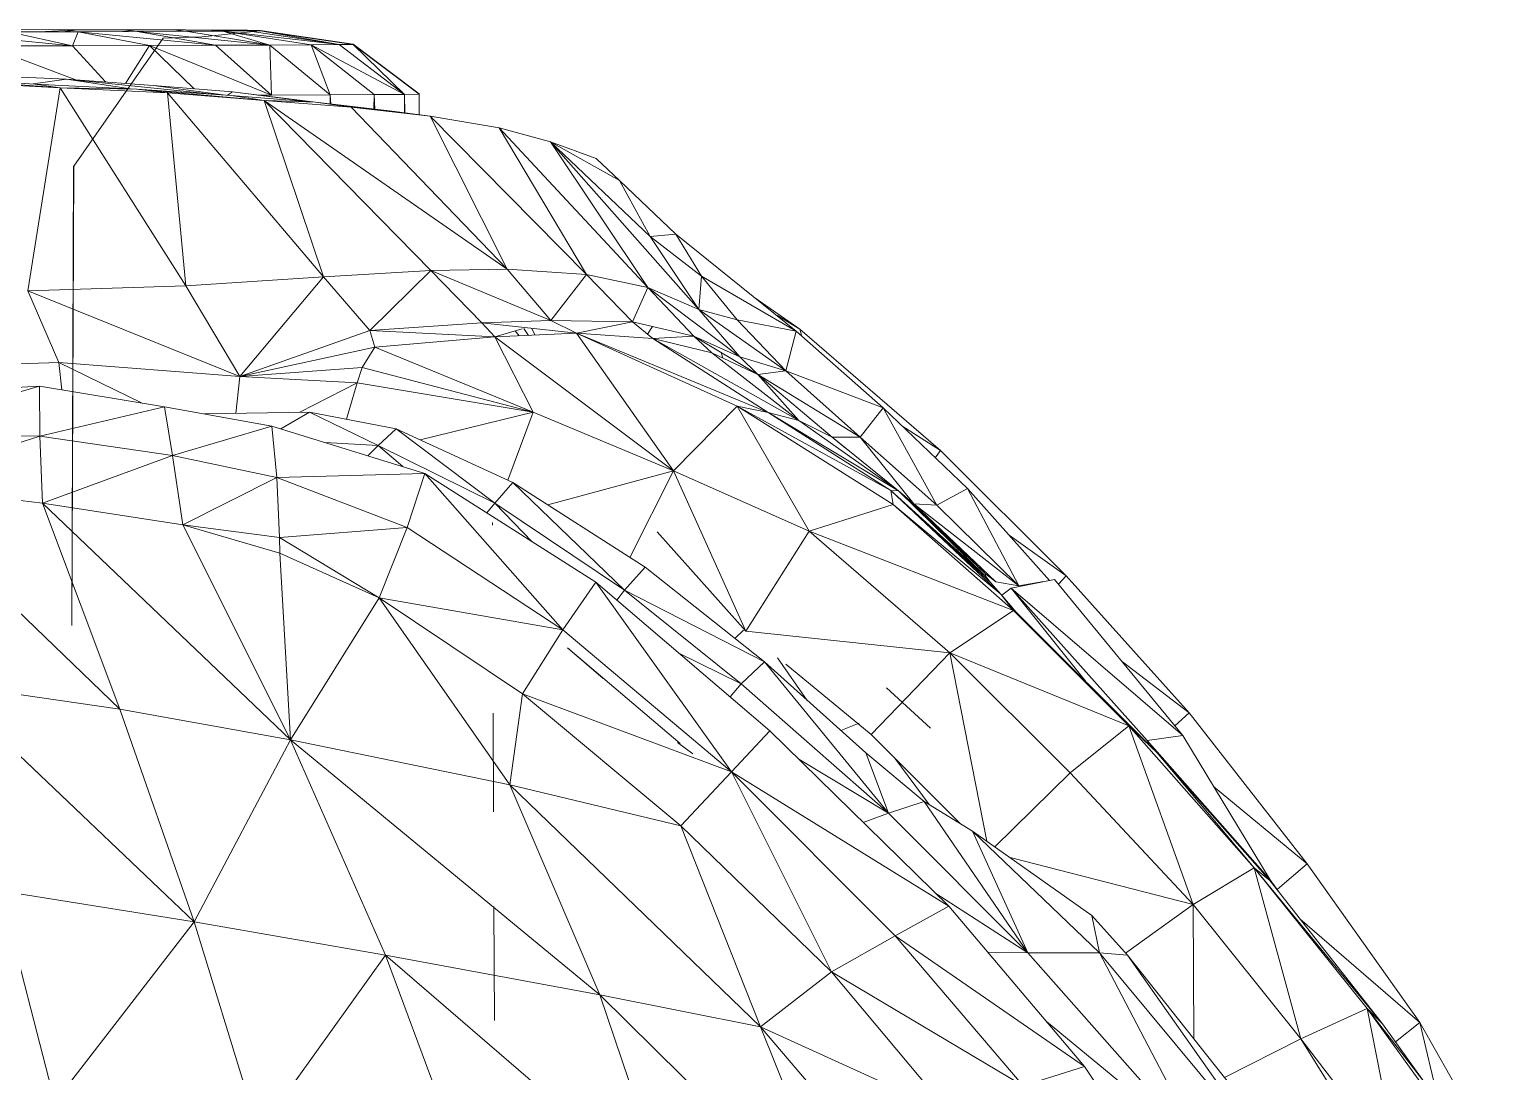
# Model space of a CAD drawing. Header units: inches. Extents: x -4450 to -273, y 9564 to 12971.
# Drawn here: x -3616.53 to -3594.2, y 12465.5 to 12481.25 of the extents above; entities that cross this region are included whole.
import ezdxf

# ---------------------------------------------------------------- set-up
doc = ezdxf.new("R2010")
doc.units = ezdxf.units.IN
doc.header["$MEASUREMENT"] = 0
for name, color, linetype, lineweight in [('0-1', 7, 'Continuous', 5), ('0-3', 7, 'Continuous', 9), ('A-GENM', 5, 'Continuous', 9)]:
    doc.layers.add(name, color=color, linetype=linetype, lineweight=lineweight)

# ---------------------------------------------------------------- blocks, each defined once
blk = doc.blocks.new('Land_Rover_Evoque_-_SUV_Car_Vehicle_Automobile_13067 - Land Rover EVOQUE_dwg-1230547-FLOOR PLAN - ROOF')
at = {"layer": 'A-GENM'}
for p, q in [((-0.57702, 2.45753), (-0.51766, 2.49105)), ((-0.52793, 2.47664), (-0.58239, 2.43726)), ((-0.57702, 2.45753), (-0.54735, 2.46457)), ((-0.63786, 2.41423), (-0.57702, 2.45753)), ((-0.61673, 2.41147), (-0.57702, 2.45753)), ((-0.55435, 2.45896), (-0.58239, 2.43726)), ((-0.57702, 2.45753), (-0.56958, 2.44809)), ((-0.55435, 2.45896), (-0.57644, 2.44319)), ((-0.58239, 2.43726), (-0.52209, 2.44924)), ((-0.57067, 2.41188), (-0.52209, 2.44924)), ((-0.57644, 2.44319), (-0.63634, 2.394)), ((-0.57644, 2.44319), (-0.63138, 2.39993)), ((-0.57644, 2.44319), (-0.58239, 2.43726)), ((-0.57067, 2.41188), (-0.52013, 2.4434)), ((-0.58239, 2.43726), (-0.63634, 2.394)), ((-0.58239, 2.43726), (-0.57067, 2.41188)), ((-0.69574, 2.36898), (-0.63786, 2.41423)), ((-0.66751, 2.37838), (-0.63786, 2.41423)), ((-0.63786, 2.41423), (-0.62804, 2.40287)), ((-0.63634, 2.394), (-0.57067, 2.41188)), ((-0.62217, 2.37056), (-0.57067, 2.41188)), ((-0.60274, 2.34533), (-0.51971, 2.41139)), ((-0.57067, 2.41188), (-0.55591, 2.38259)), ((-0.63163, 2.40007), (-0.62614, 2.40408)), ((-0.68707, 2.36655), (-0.63163, 2.40008)), ((-0.68515, 2.35287), (-0.63163, 2.40008)), ((-0.63138, 2.39993), (-0.68043, 2.35669)), ((-0.63138, 2.39993), (-0.63634, 2.394)), ((-0.52314, 2.4016), (-0.60369, 2.33457)), ((-0.52314, 2.4016), (-0.60274, 2.34533)), ((-0.63634, 2.394), (-0.69078, 2.34585)), ((-0.68043, 2.35669), (-0.63634, 2.394)), ((-0.63634, 2.394), (-0.62217, 2.37056)), ((-0.69078, 2.34585), (-0.62217, 2.37056)), ((-0.62217, 2.37056), (-0.67271, 2.32339)), ((-0.62217, 2.37056), (-0.64019, 2.30031)), ((-0.62217, 2.37056), (-0.57072, 2.37081)), ((-0.62217, 2.37056), (-0.60357, 2.34459)), ((-0.528, 2.37423), (-0.60369, 2.33457)), ((-0.528, 2.37423), (-0.60365, 2.30717)), ((-0.528, 2.37423), (-0.57731, 2.31432)), ((-0.49655, 2.37113), (-0.56014, 2.32888)), ((-0.56014, 2.32888), (-0.49655, 2.37113)), ((-0.74822, 2.32181), (-0.69574, 2.36898)), ((-0.68707, 2.36655), (-0.74691, 2.31742)), ((-0.74351, 2.30077), (-0.68707, 2.36655)), ((-0.71522, 2.34344), (-0.69574, 2.36898)), ((-0.69574, 2.36898), (-0.69073, 2.36355)), ((-0.68515, 2.35287), (-0.68707, 2.36655)), ((-0.74351, 2.30077), (-0.68515, 2.35287)), ((-0.68043, 2.35669), (-0.73439, 2.30266)), ((-0.68043, 2.35669), (-0.69078, 2.34585)), ((-0.68515, 2.35287), (-0.68325, 2.35386)), ((-0.69078, 2.34585), (-0.73493, 2.30165)), ((-0.73439, 2.30266), (-0.69078, 2.34585)), ((-0.69078, 2.34585), (-0.71879, 2.27725)), ((-0.69078, 2.34585), (-0.67271, 2.32339)), ((-0.60274, 2.34533), (-0.61795, 2.33172)), ((-0.60369, 2.33457), (-0.60274, 2.34533)), ((-0.60369, 2.33457), (-0.65037, 2.28594)), ((-0.61795, 2.33172), (-0.65037, 2.28594)), ((-0.60369, 2.33457), (-0.61795, 2.33172)), ((-0.60369, 2.33457), (-0.60365, 2.30717)), ((-0.70771, 2.32938), (-0.74351, 2.30077)), ((-0.56014, 2.32888), (-0.62153, 2.27681)), ((-0.62153, 2.27681), (-0.56014, 2.32888)), ((-0.6102, 2.25632), (-0.56014, 2.32888)), ((-0.55273, 2.30539), (-0.56014, 2.32888)), ((-0.74822, 2.32181), (-0.79627, 2.2737)), ((-0.76384, 2.29994), (-0.74822, 2.32181)), ((-0.74503, 2.31896), (-0.74822, 2.32181)), ((-0.67271, 2.32339), (-0.71879, 2.27725)), ((-0.67271, 2.32339), (-0.64436, 2.29442)), ((-0.74649, 2.31539), (-0.78174, 2.28401)), ((-0.74691, 2.31742), (-0.74351, 2.30077)), ((-0.74351, 2.30077), (-0.74691, 2.31742)), ((-0.74449, 2.30369), (-0.74603, 2.31312)), ((-0.60365, 2.30717), (-0.66166, 2.26742)), ((-0.60365, 2.30717), (-0.65723, 2.2537)), ((-0.60365, 2.30717), (-0.65037, 2.28594)), ((-0.60365, 2.30717), (-0.62674, 2.2715)), ((-0.60365, 2.30717), (-0.60394, 2.29173)), ((-0.74449, 2.30369), (-0.78174, 2.28401)), ((-0.74449, 2.30369), (-0.77593, 2.26344)), ((-0.73493, 2.30165), (-0.77563, 2.25551)), ((-0.74449, 2.30369), (-0.77539, 2.27228)), ((-0.73493, 2.30165), (-0.76539, 2.22325)), ((-0.74601, 2.29486), (-0.74449, 2.30369)), ((-0.73439, 2.30266), (-0.74124, 2.29677)), ((-0.74124, 2.29677), (-0.73493, 2.30165)), ((-0.73439, 2.30266), (-0.73493, 2.30165)), ((-0.73493, 2.30165), (-0.71879, 2.27725)), ((-0.55273, 2.30539), (-0.6102, 2.25632)), ((-0.59639, 2.2319), (-0.55273, 2.30539)), ((-0.74124, 2.29677), (-0.78097, 2.25454)), ((-0.74124, 2.29677), (-0.77563, 2.25551)), ((-0.74565, 2.29281), (-0.74124, 2.29677)), ((-0.74351, 2.30077), (-0.7408, 2.29715)), ((-0.7408, 2.29715), (-0.74351, 2.30077)), ((-0.74565, 2.29281), (-0.78097, 2.25454)), ((-0.74809, 2.29087), (-0.78097, 2.25454)), ((-0.74903, 2.2909), (-0.78092, 2.25753)), ((-0.74809, 2.29087), (-0.78092, 2.25753)), ((-0.74601, 2.29486), (-0.77593, 2.26344)), ((-0.74903, 2.2909), (-0.77593, 2.26344)), ((-0.74903, 2.2909), (-0.74601, 2.29486)), ((-0.74809, 2.29087), (-0.74903, 2.2909)), ((-0.74809, 2.29087), (-0.74565, 2.29281)), ((-0.71879, 2.27725), (-0.64647, 2.29144)), ((-0.65037, 2.28594), (-0.66166, 2.26742)), ((-0.81263, 2.25161), (-0.78174, 2.28401)), ((-0.78174, 2.28401), (-0.77539, 2.27228)), ((-0.65317, 2.28133), (-0.68737, 2.24708)), ((-0.68737, 2.24708), (-0.65317, 2.28133)), ((-0.57528, 2.20463), (-0.48443, 2.28216)), ((-0.79627, 2.2737), (-0.84286, 2.21971)), ((-0.79627, 2.2737), (-0.80577, 2.2588)), ((-0.79357, 2.2716), (-0.79627, 2.2737)), ((-0.71879, 2.27725), (-0.76539, 2.22325)), ((-0.71879, 2.27725), (-0.72709, 2.199)), ((-0.71879, 2.27725), (-0.68737, 2.24708)), ((-0.62153, 2.27681), (-0.6888, 2.20816)), ((-0.6888, 2.20816), (-0.62153, 2.27681)), ((-0.62153, 2.27681), (-0.67305, 2.19355)), ((-0.6102, 2.25632), (-0.62153, 2.27681)), ((-0.59639, 2.2319), (-0.54238, 2.27709)), ((-0.57528, 2.20463), (-0.54238, 2.27709)), ((-0.81263, 2.25161), (-0.77539, 2.27228)), ((-0.80139, 2.24283), (-0.77539, 2.27228)), ((-0.77593, 2.26344), (-0.77539, 2.27228)), ((-0.68988, 2.26987), (-0.70532, 2.25297)), ((-0.66166, 2.26742), (-0.68034, 2.24503)), ((-0.67833, 2.25614), (-0.66055, 2.26924)), ((-0.65723, 2.2537), (-0.66166, 2.26742)), ((-0.80139, 2.24283), (-0.77593, 2.26344)), ((-0.78092, 2.25753), (-0.77593, 2.26344)), ((-0.81086, 2.20749), (-0.78092, 2.25753)), ((-0.80787, 2.21928), (-0.78092, 2.25753)), ((-0.80141, 2.23205), (-0.78092, 2.25753)), ((-0.78097, 2.25454), (-0.78092, 2.25753)), ((-0.6102, 2.25632), (-0.67305, 2.19355)), ((-0.59639, 2.2319), (-0.6102, 2.25632)), ((-0.81263, 2.25161), (-0.84205, 2.21824)), ((-0.82689, 2.21434), (-0.81263, 2.25161)), ((-0.77563, 2.25551), (-0.81338, 2.19567)), ((-0.78097, 2.25454), (-0.81338, 2.19567)), ((-0.81263, 2.25161), (-0.80139, 2.24283)), ((-0.78097, 2.25454), (-0.81086, 2.20749)), ((-0.77563, 2.25551), (-0.78097, 2.25454)), ((-0.77563, 2.25551), (-0.76539, 2.22325)), ((-0.65723, 2.2537), (-0.71522, 2.2061)), ((-0.65723, 2.2537), (-0.70685, 2.19724)), ((-0.65723, 2.2537), (-0.68034, 2.24503)), ((-0.65723, 2.2537), (-0.67792, 2.21927)), ((-0.65365, 2.24404), (-0.65723, 2.2537)), ((-0.68034, 2.24503), (-0.71522, 2.2061)), ((-0.68737, 2.24708), (-0.71441, 2.21435)), ((-0.71441, 2.21435), (-0.68737, 2.24708)), ((-0.82689, 2.21434), (-0.80139, 2.24283)), ((-0.82544, 2.20359), (-0.80139, 2.24283)), ((-0.80141, 2.23205), (-0.80139, 2.24283)), ((-0.69176, 2.24247), (-0.68896, 2.23541)), ((-0.80141, 2.23205), (-0.7972, 2.23724)), ((-0.49475, 2.23717), (-0.58757, 2.14299)), ((-0.57528, 2.20463), (-0.49475, 2.23717)), ((-0.82544, 2.20359), (-0.80141, 2.23205)), ((-0.80787, 2.21928), (-0.80141, 2.23205)), ((-0.59639, 2.2319), (-0.67305, 2.19355)), ((-0.65238, 2.17407), (-0.59639, 2.2319)), ((-0.57528, 2.20463), (-0.59639, 2.2319)), ((-0.81338, 2.19567), (-0.76539, 2.22325)), ((-0.76539, 2.22325), (-0.78847, 2.17128)), ((-0.76539, 2.22325), (-0.72709, 2.199)), ((-0.70047, 2.22256), (-0.71679, 2.21107)), ((-0.84205, 2.21824), (-0.87931, 2.17213)), ((-0.84205, 2.21824), (-0.86313, 2.18195)), ((-0.85483, 2.20242), (-0.84286, 2.21971)), ((-0.84809, 2.21107), (-0.84286, 2.21971)), ((-0.84205, 2.21824), (-0.84649, 2.19569)), ((-0.84009, 2.22046), (-0.84286, 2.21971)), ((-0.82689, 2.21434), (-0.84205, 2.21824)), ((-0.8393, 2.16335), (-0.80787, 2.21928)), ((-0.83383, 2.18591), (-0.80787, 2.21928)), ((-0.82544, 2.20359), (-0.80787, 2.21928)), ((-0.81086, 2.20749), (-0.80787, 2.21928)), ((-0.85044, 2.18098), (-0.82689, 2.21434)), ((-0.82689, 2.21434), (-0.84649, 2.19569)), ((-0.8323, 2.19672), (-0.82689, 2.21434)), ((-0.82689, 2.21434), (-0.82544, 2.20359)), ((-0.8413, 2.134), (-0.81086, 2.20749)), ((-0.8393, 2.16335), (-0.81086, 2.20749)), ((-0.81338, 2.19567), (-0.81086, 2.20749)), ((-0.71522, 2.2061), (-0.75157, 2.16033)), ((-0.6888, 2.20816), (-0.74578, 2.14151)), ((-0.74578, 2.14151), (-0.6888, 2.20816)), ((-0.71522, 2.2061), (-0.74272, 2.15244)), ((-0.71522, 2.2061), (-0.70685, 2.19724)), ((-0.67305, 2.19355), (-0.6888, 2.20816)), ((-0.84022, 2.17903), (-0.82544, 2.20359)), ((-0.82544, 2.20359), (-0.83383, 2.18591)), ((-0.8323, 2.19672), (-0.82544, 2.20359)), ((-0.6681, 2.10852), (-0.57528, 2.20463)), ((-0.65238, 2.17407), (-0.57528, 2.20463)), ((-0.57528, 2.20463), (-0.58757, 2.14299)), ((-0.86313, 2.18195), (-0.84649, 2.19569)), ((-0.85885, 2.16135), (-0.8323, 2.19672)), ((-0.8323, 2.19672), (-0.85044, 2.18098)), ((-0.85044, 2.18098), (-0.84649, 2.19569)), ((-0.8413, 2.134), (-0.81338, 2.19567)), ((-0.84022, 2.17903), (-0.8323, 2.19672)), ((-0.81338, 2.19567), (-0.78847, 2.17128)), ((-0.78847, 2.17128), (-0.72709, 2.199)), ((-0.76515, 2.16504), (-0.72709, 2.199)), ((-0.67305, 2.19355), (-0.74578, 2.14151)), ((-0.70685, 2.19724), (-0.74272, 2.15244)), ((-0.67305, 2.19355), (-0.72757, 2.12884)), ((-0.72747, 2.19803), (-0.72419, 2.1948)), ((-0.70685, 2.19724), (-0.71878, 2.17309)), ((-0.70182, 2.19293), (-0.70685, 2.19724)), ((-0.70298, 2.11328), (-0.67305, 2.19355)), ((-0.65238, 2.17407), (-0.67305, 2.19355)), ((-0.8318, 2.1902), (-0.83387, 2.18957)), ((-0.84022, 2.17903), (-0.83383, 2.18591)), ((-0.8393, 2.16335), (-0.83383, 2.18591)), ((-0.85044, 2.18098), (-0.91467, 2.12402)), ((-0.87931, 2.17213), (-0.86313, 2.18195)), ((-0.87837, 2.16231), (-0.86313, 2.18195)), ((-0.85044, 2.18098), (-0.87837, 2.16231)), ((-0.85044, 2.18098), (-0.86313, 2.18195)), ((-0.85885, 2.16135), (-0.85044, 2.18098)), ((-0.85885, 2.16135), (-0.84022, 2.17903)), ((-0.84567, 2.15553), (-0.84022, 2.17903)), ((-0.84022, 2.17903), (-0.8393, 2.16335)), ((-0.67999, 2.17866), (-0.6844, 2.1728)), ((-0.89991, 2.15051), (-0.87931, 2.17213)), ((-0.87931, 2.17213), (-0.87837, 2.16231)), ((-0.8413, 2.134), (-0.78847, 2.17128)), ((-0.83988, 2.10266), (-0.78847, 2.17128)), ((-0.78847, 2.17128), (-0.81102, 2.11741)), ((-0.78847, 2.17128), (-0.75527, 2.15455)), ((-0.78847, 2.17128), (-0.77545, 2.12303)), ((-0.68394, 2.17375), (-0.72069, 2.13059)), ((-0.70298, 2.11328), (-0.65238, 2.17407)), ((-0.6681, 2.10852), (-0.65238, 2.17407)), ((-0.6028, 2.06083), (-0.50899, 2.16968)), ((-0.58757, 2.14299), (-0.50899, 2.16968)), ((-0.92013, 2.1044), (-0.85885, 2.16135)), ((-0.91467, 2.12402), (-0.87837, 2.16231)), ((-0.85885, 2.16135), (-0.91467, 2.12402)), ((-0.89991, 2.15051), (-0.87837, 2.16231)), ((-0.8638, 2.13785), (-0.85885, 2.16135)), ((-0.84567, 2.15553), (-0.85885, 2.16135)), ((-0.84567, 2.15553), (-0.8393, 2.16335)), ((-0.841, 2.16126), (-0.8439, 2.16316)), ((-0.8413, 2.134), (-0.8393, 2.16335)), ((-0.75157, 2.16033), (-0.78401, 2.10966)), ((-0.74272, 2.15244), (-0.75157, 2.16033)), ((-0.8638, 2.13785), (-0.84567, 2.15553)), ((-0.84621, 2.1242), (-0.84567, 2.15553)), ((-0.84567, 2.15553), (-0.8413, 2.134)), ((-0.89991, 2.15051), (-0.91467, 2.12402)), ((-0.90825, 2.14165), (-0.89991, 2.15051)), ((-0.74272, 2.15244), (-0.78401, 2.10966)), ((-0.74272, 2.15244), (-0.77613, 2.10275)), ((-0.73899, 2.14946), (-0.74272, 2.15244)), ((-0.72069, 2.13059), (-0.70895, 2.1443)), ((-0.68531, 2.02438), (-0.58757, 2.14299)), ((-0.6681, 2.10852), (-0.58757, 2.14299)), ((-0.58757, 2.14299), (-0.6028, 2.06083)), ((-0.92458, 2.07795), (-0.8638, 2.13785)), ((-0.8638, 2.13785), (-0.92013, 2.1044)), ((-0.90825, 2.14165), (-0.91467, 2.12402)), ((-0.86582, 2.10748), (-0.8638, 2.13785)), ((-0.8638, 2.13785), (-0.84621, 2.1242)), ((-0.78754, 2.07588), (-0.74578, 2.14151)), ((-0.78754, 2.07588), (-0.74578, 2.14151)), ((-0.74578, 2.14151), (-0.72757, 2.12884)), ((-0.84621, 2.1242), (-0.8413, 2.134)), ((-0.84525, 2.09777), (-0.8413, 2.134)), ((-0.8413, 2.134), (-0.83988, 2.10266)), ((-0.78754, 2.07588), (-0.72757, 2.12884)), ((-0.76686, 2.06907), (-0.72757, 2.12884)), ((-0.7398, 2.05838), (-0.72757, 2.12884)), ((-0.70298, 2.11328), (-0.72757, 2.12884)), ((-0.92013, 2.1044), (-0.91467, 2.12402)), ((-0.86582, 2.10748), (-0.84621, 2.1242)), ((-0.86535, 2.07812), (-0.84621, 2.1242)), ((-0.84525, 2.09777), (-0.84621, 2.1242)), ((-0.84525, 2.09777), (-0.84621, 2.1242)), ((-0.84059, 2.11822), (-0.84318, 2.1168)), ((-0.84047, 2.11562), (-0.84316, 2.11382)), ((-0.83988, 2.10266), (-0.81102, 2.11741)), ((-0.83597, 2.05672), (-0.81102, 2.11741)), ((-0.81102, 2.11741), (-0.82815, 2.05183)), ((-0.81102, 2.11741), (-0.82226, 2.04991)), ((-0.81102, 2.11741), (-0.78494, 2.10766)), ((-0.81102, 2.11741), (-0.80039, 2.07413)), ((-0.76134, 2.11706), (-0.77613, 2.10275)), ((-0.84298, 2.1132), (-0.83988, 2.10266)), ((-0.84031, 2.11209), (-0.84219, 2.11051)), ((-0.78401, 2.10966), (-0.80468, 2.06482)), ((-0.78401, 2.10966), (-0.77613, 2.10275)), ((-0.7398, 2.05838), (-0.70298, 2.11328)), ((-0.7398, 2.05838), (-0.6681, 2.10852)), ((-0.6681, 2.10852), (-0.70298, 2.11328)), ((-0.68531, 2.02438), (-0.6681, 2.10852)), ((-0.93053, 2.0143), (-0.86582, 2.10748)), ((-0.86582, 2.10748), (-0.92805, 2.04758)), ((-0.86582, 2.10748), (-0.92458, 2.07795)), ((-0.92458, 2.07795), (-0.92013, 2.1044)), ((-0.86535, 2.07812), (-0.86582, 2.10748)), ((-0.86535, 2.07812), (-0.84525, 2.09777)), ((-0.84525, 2.09777), (-0.83988, 2.10266)), ((-0.84233, 2.05472), (-0.84525, 2.09777)), ((-0.84233, 2.05472), (-0.83988, 2.10266)), ((-0.83988, 2.10266), (-0.83597, 2.05672)), ((-0.77613, 2.10275), (-0.80468, 2.06482)), ((-0.79827, 2.05792), (-0.77613, 2.10275)), ((-0.77242, 2.09964), (-0.77613, 2.10275)), ((-0.76769, 2.10184), (-0.76871, 2.10186)), ((-0.65776, 2.10227), (-0.69558, 2.10212)), ((-0.57775, 2.10256), (-0.62146, 2.1024)), ((-0.6028, 2.06083), (-0.52276, 2.09046)), ((-0.93053, 2.0143), (-0.86535, 2.07812)), ((-0.92458, 2.07795), (-0.92997, 2.03389)), ((-0.92805, 2.04758), (-0.92458, 2.07795)), ((-0.92458, 2.07795), (-0.92652, 2.06329)), ((-0.86291, 2.03703), (-0.86535, 2.07812)), ((-0.84233, 2.05472), (-0.86535, 2.07812)), ((-0.80572, 2.01716), (-0.78754, 2.07588)), ((-0.80572, 2.01716), (-0.78754, 2.07588)), ((-0.78603, 2.01915), (-0.78754, 2.07588)), ((-0.78754, 2.07588), (-0.76686, 2.06907)), ((-0.95215, 2.04837), (-0.93311, 2.07372)), ((-0.93311, 2.07372), (-0.95208, 2.04837)), ((-0.95208, 2.04837), (-0.933, 2.07372)), ((-0.93311, 2.07372), (-0.933, 2.07372)), ((-0.933, 2.07372), (-0.92514, 2.07369)), ((-0.933, 2.07372), (-0.9329, 2.0681)), ((-0.78603, 2.01915), (-0.76686, 2.06907)), ((-0.7398, 2.05838), (-0.76686, 2.06907)), ((-0.76291, 2.0202), (-0.76686, 2.06907)), ((-0.95208, 2.04837), (-0.9329, 2.0681)), ((-0.95198, 2.04304), (-0.9329, 2.0681)), ((-0.95189, 2.03226), (-0.9329, 2.0681)), ((-0.9329, 2.0681), (-0.92569, 2.06827)), ((-0.9329, 2.0681), (-0.93281, 2.0564)), ((-0.9329, 2.0681), (-0.92571, 2.06807)), ((-0.92997, 2.03389), (-0.92652, 2.06329)), ((-0.92652, 2.06329), (-0.92601, 2.06631)), ((-0.81107, 2.03161), (-0.80468, 2.06482)), ((-0.79827, 2.05792), (-0.80468, 2.06482)), ((-0.79827, 2.05792), (-0.79015, 2.06746)), ((-0.93383, 2.00205), (-0.92652, 2.06174)), ((-0.81107, 2.03161), (-0.79827, 2.05792)), ((-0.79941, 2.03752), (-0.79827, 2.05792)), ((-0.79827, 2.05792), (-0.79432, 2.05397)), ((-0.7398, 2.05838), (-0.76291, 2.0202)), ((-0.75701, 2.02022), (-0.7398, 2.05838)), ((-0.68531, 2.02438), (-0.7398, 2.05838)), ((-0.68531, 2.02438), (-0.6028, 2.06083)), ((-0.6028, 2.06083), (-0.61559, 1.98745)), ((-0.6028, 2.06083), (-0.53507, 2.01218)), ((-0.95189, 2.03226), (-0.93281, 2.0564)), ((-0.93281, 2.0564), (-0.92712, 2.0567)), ((-0.93281, 2.0564), (-0.93272, 2.03955)), ((-0.93281, 2.0564), (-0.92716, 2.05638)), ((-0.86291, 2.03703), (-0.84233, 2.05472)), ((-0.84233, 2.05472), (-0.83597, 2.05672)), ((-0.8247, 2.00493), (-0.84233, 2.05472)), ((-0.8247, 2.00493), (-0.83597, 2.05672)), ((-0.83597, 2.05672), (-0.82815, 2.05183)), ((-0.8247, 2.00493), (-0.82815, 2.05183)), ((-0.82815, 2.05183), (-0.82226, 2.04991)), ((-0.95215, 2.04837), (-0.95741, 2.01272)), ((-0.95215, 2.04837), (-0.95733, 2.01272)), ((-0.95733, 2.01272), (-0.95208, 2.04837)), ((-0.95208, 2.04837), (-0.95198, 2.04304)), ((-0.93053, 2.0143), (-0.92805, 2.04758)), ((-0.92805, 2.04758), (-0.92997, 2.03389)), ((-0.8247, 2.00493), (-0.82226, 2.04991)), ((-0.811, 2.02799), (-0.82226, 2.04991)), ((-0.80832, 2.04588), (-0.82226, 2.04991)), ((-0.95733, 2.01272), (-0.95198, 2.04304)), ((-0.95198, 2.04304), (-0.95725, 2.00785)), ((-0.95198, 2.04304), (-0.95716, 1.99835)), ((-0.95198, 2.04304), (-0.95189, 2.03226)), ((-0.95189, 2.03226), (-0.93272, 2.03955)), ((-0.9518, 2.01641), (-0.93272, 2.03955)), ((-0.86291, 2.03703), (-0.93347, 1.97715)), ((-0.93272, 2.03955), (-0.92914, 2.03983)), ((-0.93272, 2.03955), (-0.93262, 2.01706)), ((-0.93272, 2.03955), (-0.92918, 2.03954)), ((-0.86291, 2.03703), (-0.93053, 2.0143)), ((-0.8247, 2.00493), (-0.86291, 2.03703)), ((-0.85949, 1.98424), (-0.86291, 2.03703)), ((-0.95716, 1.99835), (-0.95189, 2.03226)), ((-0.95189, 2.03226), (-0.9518, 2.01641)), ((-0.93383, 2.00205), (-0.93027, 2.02998)), ((-0.93246, 2.00161), (-0.92997, 2.03389)), ((-0.9305, 2.01533), (-0.92997, 2.03389)), ((-0.81107, 2.03161), (-0.81035, 1.9914)), ((-0.81107, 2.03161), (-0.80465, 2.02062)), ((-0.77619, 1.92926), (-0.68531, 2.02438)), ((-0.68531, 2.02438), (-0.76783, 1.98303)), ((-0.68531, 2.02438), (-0.75701, 2.02022)), ((-0.6971, 1.95886), (-0.68531, 2.02438)), ((-0.68531, 2.02438), (-0.61559, 1.98745)), ((-0.78603, 2.01915), (-0.80572, 2.01716)), ((-0.79439, 1.97907), (-0.78603, 2.01915)), ((-0.76291, 2.0202), (-0.78603, 2.01915)), ((-0.76783, 1.98303), (-0.78603, 2.01915)), ((-0.76783, 1.98303), (-0.75701, 2.02022)), ((-0.76783, 1.98303), (-0.76291, 2.0202)), ((-0.75701, 2.02022), (-0.76291, 2.0202)), ((-0.95747, 2.00781), (-0.95741, 2.01272)), ((-0.95697, 2.01533), (-0.95741, 2.01272)), ((-0.95499, 1.99049), (-0.95733, 2.01272)), ((-0.95733, 2.01272), (-0.95725, 2.00785)), ((-0.95716, 1.99835), (-0.9518, 2.01641)), ((-0.95197, 2.01533), (-0.95709, 1.98418)), ((-0.9518, 2.01641), (-0.957, 1.96561)), ((-0.9518, 2.01641), (-0.93262, 2.01706)), ((-0.9518, 2.01641), (-0.95173, 1.99565)), ((-0.93262, 2.01706), (-0.95173, 1.99565)), ((-0.93262, 2.01706), (-0.95163, 1.97024)), ((-0.93053, 2.0143), (-0.93491, 1.9654)), ((-0.93347, 1.97715), (-0.93053, 2.0143)), ((-0.93262, 2.01706), (-0.9326, 2.0118)), ((-0.93053, 2.0143), (-0.93246, 2.00161)), ((-0.8131, 1.97609), (-0.80572, 2.01716)), ((-0.8131, 1.97609), (-0.80572, 2.01716)), ((-0.79439, 1.97907), (-0.80572, 2.01716)), ((-0.53507, 2.01218), (-0.61559, 1.98745)), ((-0.95747, 2.00781), (-0.95755, 1.9983)), ((-0.95723, 2.00561), (-0.95747, 2.00781)), ((-0.95723, 2.00613), (-0.95747, 2.00781)), ((-0.95747, 2.00781), (-0.95722, 2.00446)), ((-0.95725, 2.00785), (-0.95716, 1.99835)), ((-0.93383, 2.00205), (-0.93629, 1.97174)), ((-0.93491, 1.9654), (-0.93246, 2.00161)), ((-0.93383, 2.00205), (-0.93255, 2.0002)), ((-0.8247, 2.00493), (-0.85949, 1.98424)), ((-0.8247, 2.00493), (-0.85751, 1.92363)), ((-0.83008, 1.93548), (-0.8247, 2.00493)), ((-0.8247, 2.00493), (-0.81057, 2.00345)), ((-0.95755, 1.9983), (-0.95761, 1.9841)), ((-0.95714, 1.99459), (-0.95755, 1.9983)), ((-0.95755, 1.9983), (-0.95713, 1.99191)), ((-0.95716, 1.99835), (-0.95709, 1.98418)), ((-0.95173, 1.99565), (-0.957, 1.96561)), ((-0.95173, 1.99565), (-0.95692, 1.9429)), ((-0.95173, 1.99565), (-0.95163, 1.97024)), ((-0.93877, 1.93847), (-0.93277, 1.99705)), ((-0.93629, 1.97174), (-0.93267, 1.99851)), ((-0.95447, 1.97557), (-0.95499, 1.99049)), ((-0.95761, 1.9841), (-0.95766, 1.96554)), ((-0.95761, 1.9841), (-0.95706, 1.97943)), ((-0.95709, 1.98418), (-0.957, 1.96561)), ((-0.95163, 1.97024), (-0.93502, 1.98738)), ((-0.85949, 1.98424), (-0.93542, 1.93607)), ((-0.85949, 1.98424), (-0.93347, 1.97715)), ((-0.85751, 1.92363), (-0.85949, 1.98424)), ((-0.70696, 1.89138), (-0.61559, 1.98745)), ((-0.6971, 1.95886), (-0.61559, 1.98745)), ((-0.61559, 1.98745), (-0.62742, 1.91315)), ((-0.61559, 1.98745), (-0.54638, 1.93395)), ((-0.79439, 1.97907), (-0.8131, 1.97609)), ((-0.80178, 1.92821), (-0.79439, 1.97907)), ((-0.76783, 1.98303), (-0.79439, 1.97907)), ((-0.77619, 1.92926), (-0.79439, 1.97907)), ((-0.77619, 1.92926), (-0.76783, 1.98303)), ((-0.90538, 1.9412), (-0.95447, 1.97557)), ((-0.93542, 1.93607), (-0.93347, 1.97715)), ((-0.93347, 1.97715), (-0.93491, 1.9654)), ((-0.821, 1.92815), (-0.8131, 1.97609)), ((-0.821, 1.92815), (-0.8131, 1.97609)), ((-0.80178, 1.92821), (-0.8131, 1.97609)), ((-0.95163, 1.97024), (-0.95692, 1.9429)), ((-0.95163, 1.97024), (-0.93708, 1.96113)), ((-0.95163, 1.97024), (-0.95155, 1.9408)), ((-0.93629, 1.97174), (-0.93877, 1.93847)), ((-0.83008, 1.93548), (-0.81452, 1.96752)), ((-0.95771, 1.94282), (-0.95766, 1.96554)), ((-0.95698, 1.96009), (-0.95766, 1.96554)), ((-0.957, 1.96561), (-0.95692, 1.9429)), ((-0.93877, 1.93847), (-0.93491, 1.96386)), ((-0.93686, 1.92628), (-0.93491, 1.9654)), ((-0.93542, 1.93607), (-0.93491, 1.9654)), ((-0.6971, 1.95886), (-0.7831, 1.86959)), ((-0.6971, 1.95886), (-0.77619, 1.92926)), ((-0.6971, 1.95886), (-0.70696, 1.89138)), ((-0.93765, 1.95347), (-0.95155, 1.9408)), ((-0.95771, 1.94282), (-0.95775, 1.91629)), ((-0.95691, 1.93695), (-0.95771, 1.94282)), ((-0.95771, 1.94282), (-0.95688, 1.92789)), ((-0.95692, 1.9429), (-0.95684, 1.91638)), ((-0.95155, 1.9408), (-0.95692, 1.9429)), ((-0.95155, 1.9408), (-0.95684, 1.91638)), ((-0.95155, 1.9408), (-0.95678, 1.88658)), ((-0.95155, 1.9408), (-0.95146, 1.90756)), ((-0.9385, 1.94207), (-0.95146, 1.90756)), ((-0.93877, 1.93847), (-0.94023, 1.90227)), ((-0.93877, 1.93847), (-0.93686, 1.92473)), ((-0.72922, 1.94054), (-0.90544, 1.94117)), ((-0.90538, 1.9412), (-0.72922, 1.94054)), ((-0.93542, 1.93607), (-0.9393, 1.88326)), ((-0.93787, 1.89105), (-0.93542, 1.93607)), ((-0.93542, 1.93607), (-0.93686, 1.92628)), ((-0.85751, 1.92363), (-0.93542, 1.93607)), ((-0.83008, 1.93548), (-0.85751, 1.92363)), ((-0.83008, 1.93548), (-0.81959, 1.93669)), ((-0.82809, 1.8739), (-0.83008, 1.93548)), ((-0.62742, 1.91315), (-0.54638, 1.93395)), ((-0.80178, 1.92821), (-0.821, 1.92815)), ((-0.81754, 1.86267), (-0.821, 1.92815)), ((-0.80276, 1.86564), (-0.821, 1.92815)), ((-0.81754, 1.86267), (-0.821, 1.92815)), ((-0.80276, 1.86564), (-0.80178, 1.92821)), ((-0.77619, 1.92926), (-0.80178, 1.92821)), ((-0.7831, 1.86959), (-0.80178, 1.92821)), ((-0.77619, 1.92926), (-0.7831, 1.86959)), ((-0.9393, 1.88326), (-0.93686, 1.92628))]:
    blk.add_line(p, q, dxfattribs=at)
blk = doc.blocks.new('Land_Rover_Evoque_-_SUV_Car_Vehicle_Automobile_13067 - Land_Rover_Evoque_-_SUV_Car_Vehicle_Automobile_13067-1230553-FLOOR PLAN - ROOF')
at = {"xscale": 39.40029010366786, "yscale": 39.40029010366786, "zscale": 39.40029010366786, "rotation": 180}
blk.add_blockref('Land_Rover_Evoque_-_SUV_Car_Vehicle_Automobile_13067 - Land Rover EVOQUE_dwg-1230547-FLOOR PLAN - ROOF', (-0.026, 10.27), dxfattribs=at)
blk = doc.blocks.new('CTR  - Topography_rvt-1-FLOOR PLAN - ROOF')
at = {"layer": '0-3', "rotation": 89.99999999999953}
blk.add_blockref('Land_Rover_Evoque_-_SUV_Car_Vehicle_Automobile_13067 - Land_Rover_Evoque_-_SUV_Car_Vehicle_Automobile_13067-1230553-FLOOR PLAN - ROOF', (-3682.081, 12443.536), dxfattribs=at)

msp = doc.modelspace()

# ---------------------------------------------------------------- block references
at = {"layer": '0-1'}
msp.add_blockref('CTR  - Topography_rvt-1-FLOOR PLAN - ROOF', (0, 0), dxfattribs=at)

doc.saveas('drawing.dxf')
